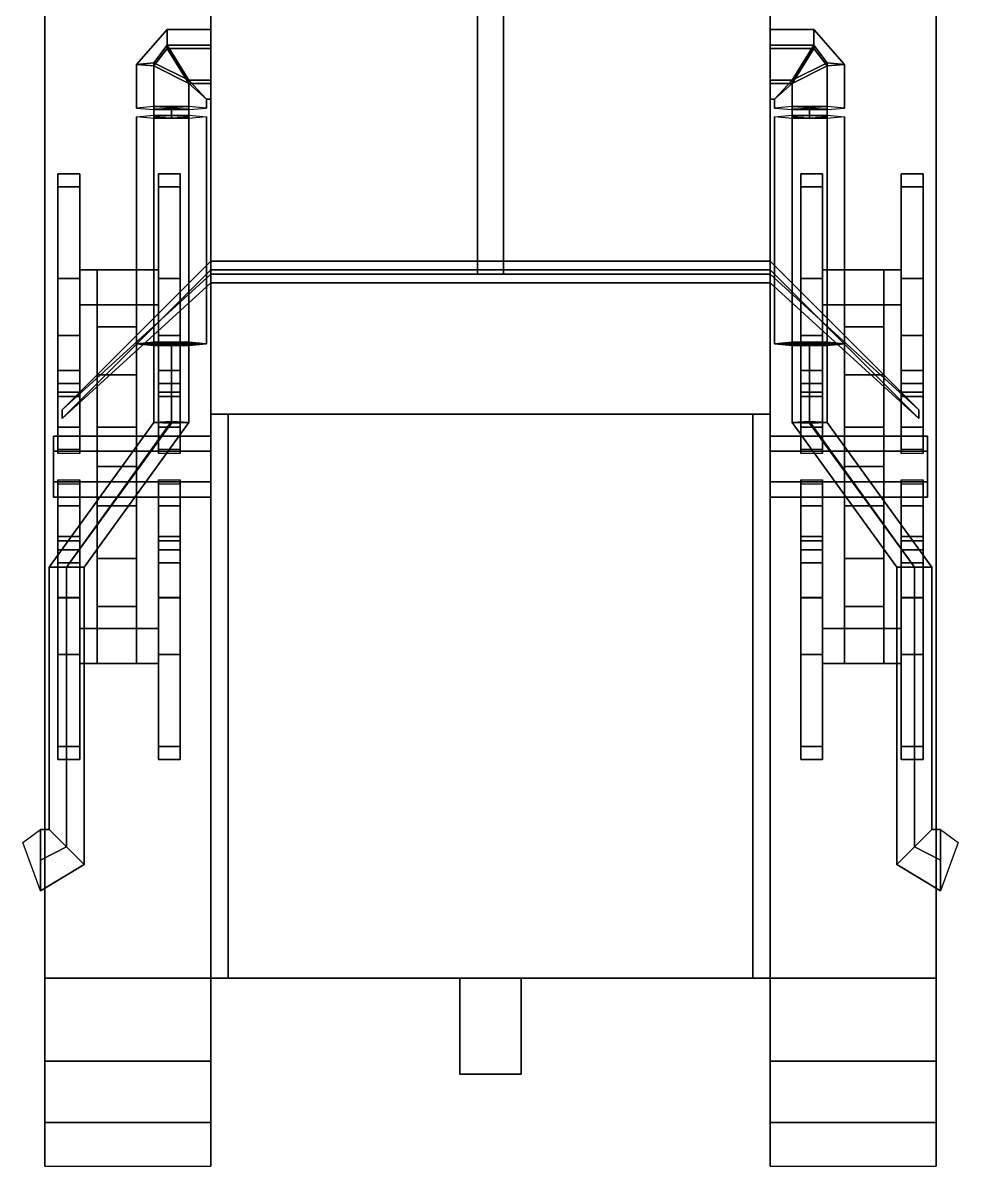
# Model space of a CAD drawing. Extents: x -1.07 to 1.07, y -2.91 to 2.1.
# Drawn here: x -1.07 to 1.07, y -2.91 to -0.295 of the extents above; entities that cross this region are included whole.
import ezdxf

# ---------------------------------------------------------------- set-up
doc = ezdxf.new("R2010")
doc.units = 0
doc.layers.get('0').update_dxf_attribs({"linetype": 'CONTINUOUS'})
doc.layers.add('BOGEY', color=5, linetype='CONTINUOUS')
doc.layers.add('MUDGUARDS', color=6, linetype='CONTINUOUS')

msp = doc.modelspace()

# ---------------------------------------------------------------- linework, layer by layer
for points in [[(0.64, 1.21, 0.35), (0.64, -2.48, 0.35), (-0.64, -2.48, 0.35), (-0.64, 1.21, 0.35)], [(-0.64, -1.19, 0.92), (-0.64, 0.97, 1.05), (-0.64, 0.97, 0.35), (-0.64, -1.19, 0.35)], [(0.64, 0.97, 0.35), (0.64, 0.97, 1.05), (0.64, -1.19, 0.92), (0.64, -1.19, 0.35)], [(-0.64, -0.84, 1.19), (-0.64, 0.19, 1.2), (-0.64, 0.19, 1.0031), (-0.64, -0.84, 0.9411)], [(-0.03, -0.84, 1.29), (-0.03, 0.19, 1.29), (-0.64, 0.19, 1.2), (-0.64, -0.84, 1.19)], [(0.03, -0.84, 1.29), (0.03, 0.19, 1.29), (-0.03, 0.19, 1.29), (-0.03, -0.84, 1.29)], [(0.64, 0.19, 1.2), (0.03, 0.19, 1.29), (0.03, -0.84, 1.29), (0.64, -0.84, 1.19)], [(0.64, 0.19, 1.0031), (0.64, 0.19, 1.2), (0.64, -0.84, 1.19), (0.64, -0.84, 0.9411)], [(-0.74, -0.3537, 1.1313), (-0.74, -0.3101, 1.0642), (-0.81, -0.39, 1.06), (-0.77, -0.3936, 1.1292)], [(-0.74, -0.3101, 1.0642), (-0.74, -0.3464, 0.9929), (-0.77, -0.3864, 0.9908), (-0.81, -0.39, 1.06)], [(-0.64, -0.3537, 1.1313), (-0.64, -0.3101, 1.0642), (-0.74, -0.3101, 1.0642), (-0.74, -0.3537, 1.1313)], [(-0.64, -0.3101, 1.0642), (-0.64, -0.3464, 0.9929), (-0.74, -0.3464, 0.9929), (-0.74, -0.3101, 1.0642)], [(0.64, -0.3101, 1.0642), (0.64, -0.3537, 1.1313), (0.74, -0.3537, 1.1313), (0.74, -0.3101, 1.0642)], [(0.64, -0.3464, 0.9929), (0.64, -0.3101, 1.0642), (0.74, -0.3101, 1.0642), (0.74, -0.3464, 0.9929)], [(0.74, -0.3101, 1.0642), (0.74, -0.3537, 1.1313), (0.77, -0.3936, 1.1292), (0.81, -0.39, 1.06)], [(0.74, -0.3464, 0.9929), (0.74, -0.3101, 1.0642), (0.81, -0.39, 1.06), (0.77, -0.3864, 0.9908)], [(-0.74, -0.3464, 0.9929), (-0.69, -0.4263, 0.9887), (-0.69, -0.4263, 0.9887), (-0.77, -0.3864, 0.9908)], [(-0.69, -0.4336, 1.1271), (-0.74, -0.3537, 1.1313), (-0.77, -0.3936, 1.1292), (-0.69, -0.4336, 1.1271)], [(-0.64, -0.3464, 0.9929), (-0.64, -0.4263, 0.9887), (-0.69, -0.4263, 0.9887), (-0.74, -0.3464, 0.9929)], [(-0.64, -0.4336, 1.1271), (-0.64, -0.3537, 1.1313), (-0.74, -0.3537, 1.1313), (-0.69, -0.4336, 1.1271)], [(0.64, -0.4263, 0.9887), (0.64, -0.3464, 0.9929), (0.74, -0.3464, 0.9929), (0.69, -0.4263, 0.9887)], [(0.64, -0.3537, 1.1313), (0.64, -0.4336, 1.1271), (0.69, -0.4336, 1.1271), (0.74, -0.3537, 1.1313)], [(0.69, -0.4263, 0.9887), (0.74, -0.3464, 0.9929), (0.77, -0.3864, 0.9908), (0.69, -0.4263, 0.9887)], [(0.74, -0.3537, 1.1313), (0.69, -0.4336, 1.1271), (0.69, -0.4336, 1.1271), (0.77, -0.3936, 1.1292)], [(-0.81, -0.39, 1.06), (-0.77, -0.3864, 0.9908), (-0.77, -0.4862, 0.9856), (-0.81, -0.4899, 1.0548)], [(-0.77, -0.3936, 1.1292), (-0.81, -0.39, 1.06), (-0.81, -0.4899, 1.0548), (-0.77, -0.4935, 1.124)], [(-0.77, -0.3864, 0.9908), (-0.69, -0.4263, 0.9887), (-0.69, -0.4862, 0.9856), (-0.77, -0.4862, 0.9856)], [(0.69, -0.4263, 0.9887), (0.77, -0.3864, 0.9908), (0.77, -0.4862, 0.9856), (0.69, -0.4862, 0.9856)], [(0.77, -0.3864, 0.9908), (0.81, -0.39, 1.06), (0.81, -0.4899, 1.0548), (0.77, -0.4862, 0.9856)], [(0.81, -0.39, 1.06), (0.77, -0.3936, 1.1292), (0.77, -0.4935, 1.124), (0.81, -0.4899, 1.0548)], [(-0.69, -0.4336, 1.1271), (-0.77, -0.3936, 1.1292), (-0.77, -0.4935, 1.124), (-0.69, -0.4935, 1.124)], [(0.77, -0.3936, 1.1292), (0.69, -0.4336, 1.1271), (0.69, -0.4935, 1.124), (0.77, -0.4935, 1.124)], [(-0.64, -0.4263, 0.9887), (-0.64, -0.4699, 1.0558), (-0.65, -0.4699, 1.0558), (-0.69, -0.4263, 0.9887)], [(-0.69, -0.4263, 0.9887), (-0.65, -0.4699, 1.0558), (-0.65, -0.4899, 1.0548), (-0.69, -0.4862, 0.9856)], [(-0.64, -0.4699, 1.0558), (-0.64, -0.4336, 1.1271), (-0.69, -0.4336, 1.1271), (-0.65, -0.4699, 1.0558)], [(-0.65, -0.4699, 1.0558), (-0.69, -0.4336, 1.1271), (-0.69, -0.4935, 1.124), (-0.65, -0.4899, 1.0548)], [(0.64, -0.4699, 1.0558), (0.64, -0.4263, 0.9887), (0.69, -0.4263, 0.9887), (0.65, -0.4699, 1.0558)], [(0.64, -0.4336, 1.1271), (0.64, -0.4699, 1.0558), (0.65, -0.4699, 1.0558), (0.69, -0.4336, 1.1271)], [(0.65, -0.4699, 1.0558), (0.69, -0.4263, 0.9887), (0.69, -0.4862, 0.9856), (0.65, -0.4899, 1.0548)], [(0.69, -0.4336, 1.1271), (0.65, -0.4699, 1.0558), (0.65, -0.4899, 1.0548), (0.69, -0.4935, 1.124)], [(-0.77, -0.4899, 1.0548), (-0.73, -0.4878, 1.0148), (-0.73, -0.5077, 1.0138), (-0.77, -0.5098, 1.0537)], [(-0.73, -0.492, 1.0947), (-0.77, -0.4899, 1.0548), (-0.77, -0.5098, 1.0537), (-0.73, -0.5119, 1.0937)], [(-0.73, -0.4878, 1.0148), (-0.69, -0.4899, 1.0548), (-0.69, -0.5098, 1.0537), (-0.73, -0.5077, 1.0138)], [(-0.69, -0.4899, 1.0548), (-0.73, -0.492, 1.0947), (-0.73, -0.5119, 1.0937), (-0.69, -0.5098, 1.0537)], [(0.69, -0.4899, 1.0548), (0.73, -0.4878, 1.0148), (0.73, -0.5077, 1.0138), (0.69, -0.5098, 1.0537)], [(0.73, -0.492, 1.0947), (0.69, -0.4899, 1.0548), (0.69, -0.5098, 1.0537), (0.73, -0.5119, 1.0937)], [(0.73, -0.4878, 1.0148), (0.77, -0.4899, 1.0548), (0.77, -0.5098, 1.0537), (0.73, -0.5077, 1.0138)], [(0.77, -0.4899, 1.0548), (0.73, -0.492, 1.0947), (0.73, -0.5119, 1.0937), (0.77, -0.5098, 1.0537)], [(-0.81, -0.5098, 1.0537), (-0.77, -0.5062, 0.9845), (-0.77, -1.0255, 0.9573), (-0.81, -1.0291, 1.0265)], [(-0.77, -0.5135, 1.1229), (-0.81, -0.5098, 1.0537), (-0.81, -1.0291, 1.0265), (-0.77, -1.0327, 1.0957)], [(-0.77, -0.5062, 0.9845), (-0.69, -0.5062, 0.9845), (-0.69, -1.0255, 0.9573), (-0.77, -1.0255, 0.9573)], [(-0.69, -0.5135, 1.1229), (-0.77, -0.5135, 1.1229), (-0.77, -1.0327, 1.0957), (-0.69, -1.0327, 1.0957)], [(-0.69, -0.5062, 0.9845), (-0.65, -0.5098, 1.0537), (-0.65, -1.0291, 1.0265), (-0.69, -1.0255, 0.9573)], [(-0.65, -0.5098, 1.0537), (-0.69, -0.5135, 1.1229), (-0.69, -1.0327, 1.0957), (-0.65, -1.0291, 1.0265)], [(0.65, -0.5098, 1.0537), (0.69, -0.5062, 0.9845), (0.69, -1.0255, 0.9573), (0.65, -1.0291, 1.0265)], [(0.69, -0.5135, 1.1229), (0.65, -0.5098, 1.0537), (0.65, -1.0291, 1.0265), (0.69, -1.0327, 1.0957)], [(0.69, -0.5062, 0.9845), (0.77, -0.5062, 0.9845), (0.77, -1.0255, 0.9573), (0.69, -1.0255, 0.9573)], [(0.77, -0.5135, 1.1229), (0.69, -0.5135, 1.1229), (0.69, -1.0327, 1.0957), (0.77, -1.0327, 1.0957)], [(0.77, -0.5062, 0.9845), (0.81, -0.5098, 1.0537), (0.81, -1.0291, 1.0265), (0.77, -1.0255, 0.9573)], [(0.81, -0.5098, 1.0537), (0.77, -0.5135, 1.1229), (0.77, -1.0327, 1.0957), (0.81, -1.0291, 1.0265)], [(-0.64, -0.87, 1.37), (-0.64, -0.84, 1.19), (-0.98, -1.18, 1.19), (-0.98, -1.18, 1.37)], [(-0.64, -0.84, 1.19), (-0.64, -0.84, 0.9411), (-0.98, -1.18, 0.92), (-0.98, -1.18, 1.19)], [(-0.64, -0.86, 1.19), (-0.64, -0.89, 1.37), (-0.98, -1.2, 1.37), (-0.98, -1.2, 1.19)], [(-0.64, -0.86, 0.9411), (-0.64, -0.86, 1.19), (-0.98, -1.2, 1.19), (-0.98, -1.2, 0.92)], [(0.64, -0.84, 1.19), (0.03, -0.84, 1.29), (-0.03, -0.84, 1.29), (-0.64, -0.84, 1.19)], [(-0.03, -0.87, 1.37), (-0.03, -0.84, 1.29), (-0.64, -0.84, 1.19), (-0.64, -0.87, 1.37)], [(0.64, -1.19, 0.92), (0.64, -0.86, 0.9411), (-0.64, -0.86, 0.9411), (-0.64, -1.19, 0.92)], [(0.64, -0.86, 0.9411), (0.64, -0.86, 1.19), (-0.64, -0.86, 1.19), (-0.64, -0.86, 0.9411)], [(0.64, -0.86, 1.19), (0.64, -0.89, 1.37), (-0.64, -0.89, 1.37), (-0.64, -0.86, 1.19)], [(0.03, -0.87, 1.37), (0.03, -0.84, 1.29), (-0.03, -0.84, 1.29), (-0.03, -0.87, 1.37)], [(0.64, -0.87, 1.37), (0.64, -0.84, 1.19), (0.03, -0.84, 1.29), (0.03, -0.87, 1.37)], [(0.98, -1.18, 1.37), (0.98, -1.18, 1.19), (0.64, -0.84, 1.19), (0.64, -0.87, 1.37)], [(0.98, -1.18, 1.19), (0.98, -1.18, 0.92), (0.64, -0.84, 0.9411), (0.64, -0.84, 1.19)], [(0.98, -1.2, 1.19), (0.98, -1.2, 1.37), (0.64, -0.89, 1.37), (0.64, -0.86, 1.19)], [(0.98, -1.2, 0.92), (0.98, -1.2, 1.19), (0.64, -0.86, 1.19), (0.64, -0.86, 0.9411)], [(-0.64, -0.89, 1.37), (-0.64, -0.87, 1.37), (-0.98, -1.18, 1.37), (-0.98, -1.2, 1.37)], [(0.64, -0.89, 1.37), (0.64, -0.87, 1.37), (-0.64, -0.87, 1.37), (-0.64, -0.89, 1.37)], [(0.98, -1.2, 1.37), (0.98, -1.18, 1.37), (0.64, -0.87, 1.37), (0.64, -0.89, 1.37)], [(-0.65, -1.0291, 1.0265), (-0.81, -1.0291, 1.0265), (-0.77, -1.0255, 0.9573), (-0.69, -1.0255, 0.9573)], [(-0.69, -1.0327, 1.0957), (-0.77, -1.0327, 1.0957), (-0.81, -1.0291, 1.0265), (-0.65, -1.0291, 1.0265)], [(-0.77, -1.0291, 1.0265), (-0.73, -1.027, 0.9866), (-0.73, -1.2068, 0.9771), (-0.77, -1.2089, 1.0171)], [(-0.73, -1.0312, 1.0665), (-0.77, -1.0291, 1.0265), (-0.77, -1.2089, 1.0171), (-0.73, -1.211, 1.057)], [(-0.73, -1.027, 0.9866), (-0.69, -1.0291, 1.0265), (-0.69, -1.2089, 1.0171), (-0.73, -1.2068, 0.9771)], [(-0.69, -1.0291, 1.0265), (-0.73, -1.0312, 1.0665), (-0.73, -1.211, 1.057), (-0.69, -1.2089, 1.0171)], [(0.81, -1.0291, 1.0265), (0.65, -1.0291, 1.0265), (0.69, -1.0255, 0.9573), (0.77, -1.0255, 0.9573)], [(0.77, -1.0327, 1.0957), (0.69, -1.0327, 1.0957), (0.65, -1.0291, 1.0265), (0.81, -1.0291, 1.0265)], [(0.69, -1.0291, 1.0265), (0.73, -1.027, 0.9866), (0.73, -1.2068, 0.9771), (0.69, -1.2089, 1.0171)], [(0.73, -1.0312, 1.0665), (0.69, -1.0291, 1.0265), (0.69, -1.2089, 1.0171), (0.73, -1.211, 1.057)], [(0.73, -1.027, 0.9866), (0.77, -1.0291, 1.0265), (0.77, -1.2089, 1.0171), (0.73, -1.2068, 0.9771)], [(0.77, -1.0291, 1.0265), (0.73, -1.0312, 1.0665), (0.73, -1.211, 1.057), (0.77, -1.2089, 1.0171)], [(-0.98, -1.2, 1.19), (-0.98, -1.2, 1.37), (-0.98, -1.18, 1.37), (-0.98, -1.18, 1.19)], [(-0.98, -1.2, 0.92), (-0.98, -1.2, 1.19), (-0.98, -1.18, 1.19), (-0.98, -1.18, 0.92)], [(-0.6, -2.48, 0.81), (-0.6, -1.19, 0.92), (-0.64, -1.19, 0.92), (-0.64, -2.48, 0.81)], [(-0.64, -2.48, 0.81), (-0.64, -1.19, 0.92), (-0.64, -1.19, 0.35), (-0.64, -2.48, 0.35)], [(-0.6, -1.19, 0.67), (-0.6, -2.48, 0.67), (0.6, -2.48, 0.67), (0.6, -1.19, 0.67)], [(0.6, -1.19, 0.67), (0.6, -1.19, 0.92), (-0.6, -1.19, 0.92), (-0.6, -1.19, 0.67)], [(-0.6, -1.19, 0.67), (-0.6, -1.19, 0.92), (-0.6, -2.48, 0.81), (-0.6, -2.48, 0.67)], [(0.6, -2.48, 0.81), (0.6, -1.19, 0.92), (0.6, -1.19, 0.67), (0.6, -2.48, 0.67)], [(0.64, -2.48, 0.81), (0.64, -1.19, 0.92), (0.6, -1.19, 0.92), (0.6, -2.48, 0.81)], [(0.64, -1.19, 0.35), (0.64, -1.19, 0.92), (0.64, -2.48, 0.81), (0.64, -2.48, 0.35)], [(0.98, -1.2, 1.37), (0.98, -1.2, 1.19), (0.98, -1.18, 1.19), (0.98, -1.18, 1.37)], [(0.98, -1.2, 1.19), (0.98, -1.2, 0.92), (0.98, -1.18, 0.92), (0.98, -1.18, 1.19)], [(-0.77, -1.2089, 1.0171), (-0.73, -1.2068, 0.9771), (-0.97, -1.54, 0.9), (-1.01, -1.54, 0.94)], [(-0.73, -1.211, 1.057), (-0.77, -1.2089, 1.0171), (-1.01, -1.54, 0.94), (-0.97, -1.54, 0.98)], [(-0.73, -1.2068, 0.9771), (-0.69, -1.2089, 1.0171), (-0.93, -1.54, 0.94), (-0.97, -1.54, 0.9)], [(-0.69, -1.2089, 1.0171), (-0.73, -1.211, 1.057), (-0.97, -1.54, 0.98), (-0.93, -1.54, 0.94)], [(0.69, -1.2089, 1.0171), (0.73, -1.2068, 0.9771), (0.97, -1.54, 0.9), (0.93, -1.54, 0.94)], [(0.73, -1.211, 1.057), (0.69, -1.2089, 1.0171), (0.93, -1.54, 0.94), (0.97, -1.54, 0.98)], [(0.73, -1.2068, 0.9771), (0.77, -1.2089, 1.0171), (1.01, -1.54, 0.94), (0.97, -1.54, 0.9)], [(0.77, -1.2089, 1.0171), (0.73, -1.211, 1.057), (0.97, -1.54, 0.98), (1.01, -1.54, 0.94)], [(-0.97, -1.54, 0.98), (-1.01, -1.54, 0.94), (-1.01, -2.14, 0.9), (-0.97, -2.18, 0.94)], [(-1.01, -1.54, 0.94), (-0.97, -1.54, 0.9), (-0.97, -2.18, 0.86), (-1.01, -2.14, 0.9)], [(-0.93, -1.54, 0.94), (-0.97, -1.54, 0.98), (-0.97, -2.18, 0.94), (-0.93, -2.22, 0.9)], [(-0.97, -1.54, 0.9), (-0.93, -1.54, 0.94), (-0.93, -2.22, 0.9), (-0.97, -2.18, 0.86)], [(0.97, -1.54, 0.98), (0.93, -1.54, 0.94), (0.93, -2.22, 0.9), (0.97, -2.18, 0.94)], [(0.93, -1.54, 0.94), (0.97, -1.54, 0.9), (0.97, -2.18, 0.86), (0.93, -2.22, 0.9)], [(1.01, -1.54, 0.94), (0.97, -1.54, 0.98), (0.97, -2.18, 0.94), (1.01, -2.14, 0.9)], [(0.97, -1.54, 0.9), (1.01, -1.54, 0.94), (1.01, -2.14, 0.9), (0.97, -2.18, 0.86)], [(-1.03, -2.21, 0.85), (-1.03, -2.28, 0.9), (-1.07, -2.17, 1), (-1.03, -2.14, 0.9)], [(-1.03, -2.14, 0.9), (-1.03, -2.21, 0.96), (-0.97, -2.18, 0.94), (-1.01, -2.14, 0.9)], [(-1.03, -2.21, 0.85), (-1.03, -2.14, 0.9), (-1.01, -2.14, 0.9), (-0.97, -2.18, 0.86)], [(1.01, -2.14, 0.9), (0.97, -2.18, 0.94), (1.03, -2.21, 0.96), (1.03, -2.14, 0.9)], [(0.97, -2.18, 0.86), (1.01, -2.14, 0.9), (1.03, -2.14, 0.9), (1.03, -2.21, 0.85)], [(1.03, -2.14, 0.9), (1.07, -2.17, 1), (1.03, -2.28, 0.9), (1.03, -2.21, 0.85)], [(-1.03, -2.21, 0.96), (-1.03, -2.28, 0.9), (-0.93, -2.22, 0.9), (-0.97, -2.18, 0.94)], [(-1.03, -2.28, 0.9), (-1.03, -2.21, 0.85), (-0.97, -2.18, 0.86), (-0.93, -2.22, 0.9)], [(0.97, -2.18, 0.94), (0.93, -2.22, 0.9), (1.03, -2.28, 0.9), (1.03, -2.21, 0.96)], [(0.93, -2.22, 0.9), (0.97, -2.18, 0.86), (1.03, -2.21, 0.85), (1.03, -2.28, 0.9)], [(-0.6, -2.48, 0.67), (-0.64, -2.48, 0.35), (0.64, -2.48, 0.35), (0.6, -2.48, 0.67)], [(-0.6, -2.48, 0.67), (-0.6, -2.48, 0.81), (-0.64, -2.48, 0.81), (-0.64, -2.48, 0.35)], [(-0.07, -2.48, 0.35), (-0.07, -2.7, 0.35), (-0.07, -2.7, 0.53), (-0.07, -2.48, 0.53)], [(-0.07, -2.48, 0.53), (-0.07, -2.7, 0.53), (0.07, -2.7, 0.53), (0.07, -2.48, 0.53)], [(0.07, -2.48, 0.35), (0.07, -2.7, 0.35), (-0.07, -2.7, 0.35), (-0.07, -2.48, 0.35)], [(0.07, -2.7, 0.53), (0.07, -2.7, 0.35), (0.07, -2.48, 0.35), (0.07, -2.48, 0.53)], [(0.64, -2.48, 0.35), (0.64, -2.48, 0.81), (0.6, -2.48, 0.81), (0.6, -2.48, 0.67)], [(-0.07, -2.7, 0.53), (-0.07, -2.7, 0.35), (0.07, -2.7, 0.35), (0.07, -2.7, 0.53)]]:
    msp.add_3dface(points)
at = {"layer": 'BOGEY'}
for points in [[(-0.99, -0.64, 0.23), (-0.99, -0.67, 0.25), (-0.94, -0.67, 0.25), (-0.94, -0.64, 0.23)], [(-0.99, -0.64, 0.18), (-0.99, -0.67, 0.16), (-0.99, -0.67, 0.25), (-0.99, -0.64, 0.23)], [(-0.94, -0.64, 0.18), (-0.94, -0.67, 0.16), (-0.99, -0.67, 0.16), (-0.99, -0.64, 0.18)], [(-0.94, -0.64, 0.23), (-0.94, -0.64, 0.18), (-0.99, -0.64, 0.18), (-0.99, -0.64, 0.23)], [(-0.94, -0.67, 0.25), (-0.94, -0.67, 0.16), (-0.94, -0.64, 0.18), (-0.94, -0.64, 0.23)], [(-0.76, -0.64, 0.18), (-0.76, -0.67, 0.16), (-0.76, -0.67, 0.25), (-0.76, -0.64, 0.23)], [(-0.76, -0.64, 0.23), (-0.76, -0.67, 0.25), (-0.71, -0.67, 0.25), (-0.71, -0.64, 0.23)], [(-0.71, -0.64, 0.23), (-0.71, -0.64, 0.18), (-0.76, -0.64, 0.18), (-0.76, -0.64, 0.23)], [(-0.71, -0.64, 0.18), (-0.71, -0.67, 0.16), (-0.76, -0.67, 0.16), (-0.76, -0.64, 0.18)], [(-0.71, -0.67, 0.25), (-0.71, -0.67, 0.16), (-0.71, -0.64, 0.18), (-0.71, -0.64, 0.23)], [(0.71, -0.64, 0.18), (0.71, -0.67, 0.16), (0.71, -0.67, 0.25), (0.71, -0.64, 0.23)], [(0.71, -0.64, 0.23), (0.71, -0.67, 0.25), (0.76, -0.67, 0.25), (0.76, -0.64, 0.23)], [(0.76, -0.64, 0.23), (0.76, -0.64, 0.18), (0.71, -0.64, 0.18), (0.71, -0.64, 0.23)], [(0.76, -0.64, 0.18), (0.76, -0.67, 0.16), (0.71, -0.67, 0.16), (0.71, -0.64, 0.18)], [(0.76, -0.67, 0.25), (0.76, -0.67, 0.16), (0.76, -0.64, 0.18), (0.76, -0.64, 0.23)], [(0.94, -0.64, 0.23), (0.94, -0.67, 0.25), (0.99, -0.67, 0.25), (0.99, -0.64, 0.23)], [(0.94, -0.64, 0.18), (0.94, -0.67, 0.16), (0.94, -0.67, 0.25), (0.94, -0.64, 0.23)], [(0.99, -0.64, 0.18), (0.99, -0.67, 0.16), (0.94, -0.67, 0.16), (0.94, -0.64, 0.18)], [(0.99, -0.64, 0.23), (0.99, -0.64, 0.18), (0.94, -0.64, 0.18), (0.94, -0.64, 0.23)], [(0.99, -0.67, 0.25), (0.99, -0.67, 0.16), (0.99, -0.64, 0.18), (0.99, -0.64, 0.23)], [(-0.99, -0.67, 0.16), (-0.99, -1.12, 0.16), (-0.99, -1.12, 0.25), (-0.99, -0.67, 0.25)], [(-0.94, -0.67, 0.16), (-0.94, -1.12, 0.16), (-0.99, -1.12, 0.16), (-0.99, -0.67, 0.16)], [(-0.99, -0.67, 0.25), (-0.99, -1.12, 0.25), (-0.99, -0.92, 0.34), (-0.99, -0.88, 0.34)], [(-0.94, -0.88, 0.34), (-0.94, -0.67, 0.25), (-0.99, -0.67, 0.25), (-0.99, -0.88, 0.34)], [(-0.94, -1.12, 0.25), (-0.94, -1.12, 0.16), (-0.94, -0.67, 0.16), (-0.94, -0.67, 0.25)], [(-0.94, -0.92, 0.34), (-0.94, -1.12, 0.25), (-0.94, -0.67, 0.25), (-0.94, -0.88, 0.34)], [(-0.76, -0.67, 0.16), (-0.76, -1.12, 0.16), (-0.76, -1.12, 0.25), (-0.76, -0.67, 0.25)], [(-0.71, -0.67, 0.16), (-0.71, -1.12, 0.16), (-0.76, -1.12, 0.16), (-0.76, -0.67, 0.16)], [(-0.76, -0.67, 0.25), (-0.76, -1.12, 0.25), (-0.76, -0.92, 0.34), (-0.76, -0.88, 0.34)], [(-0.71, -0.88, 0.34), (-0.71, -0.67, 0.25), (-0.76, -0.67, 0.25), (-0.76, -0.88, 0.34)], [(-0.71, -1.12, 0.25), (-0.71, -1.12, 0.16), (-0.71, -0.67, 0.16), (-0.71, -0.67, 0.25)], [(-0.71, -0.92, 0.34), (-0.71, -1.12, 0.25), (-0.71, -0.67, 0.25), (-0.71, -0.88, 0.34)], [(0.71, -0.67, 0.16), (0.71, -1.12, 0.16), (0.71, -1.12, 0.25), (0.71, -0.67, 0.25)], [(0.76, -0.67, 0.16), (0.76, -1.12, 0.16), (0.71, -1.12, 0.16), (0.71, -0.67, 0.16)], [(0.71, -0.67, 0.25), (0.71, -1.12, 0.25), (0.71, -0.92, 0.34), (0.71, -0.88, 0.34)], [(0.76, -0.88, 0.34), (0.76, -0.67, 0.25), (0.71, -0.67, 0.25), (0.71, -0.88, 0.34)], [(0.76, -1.12, 0.25), (0.76, -1.12, 0.16), (0.76, -0.67, 0.16), (0.76, -0.67, 0.25)], [(0.76, -0.92, 0.34), (0.76, -1.12, 0.25), (0.76, -0.67, 0.25), (0.76, -0.88, 0.34)], [(0.94, -0.67, 0.16), (0.94, -1.12, 0.16), (0.94, -1.12, 0.25), (0.94, -0.67, 0.25)], [(0.99, -0.67, 0.16), (0.99, -1.12, 0.16), (0.94, -1.12, 0.16), (0.94, -0.67, 0.16)], [(0.94, -0.67, 0.25), (0.94, -1.12, 0.25), (0.94, -0.92, 0.34), (0.94, -0.88, 0.34)], [(0.99, -0.88, 0.34), (0.99, -0.67, 0.25), (0.94, -0.67, 0.25), (0.94, -0.88, 0.34)], [(0.99, -1.12, 0.25), (0.99, -1.12, 0.16), (0.99, -0.67, 0.16), (0.99, -0.67, 0.25)], [(0.99, -0.92, 0.34), (0.99, -1.12, 0.25), (0.99, -0.67, 0.25), (0.99, -0.88, 0.34)], [(-0.76, -0.86, 0.5), (-0.76, -0.86, 0.27), (-0.94, -0.86, 0.27), (-0.94, -0.86, 0.5)], [(-0.94, -0.86, 0.27), (-0.94, -0.94, 0.27), (-0.94, -0.94, 0.5), (-0.94, -0.86, 0.5)], [(-0.76, -0.86, 0.27), (-0.76, -0.94, 0.27), (-0.94, -0.94, 0.27), (-0.94, -0.86, 0.27)], [(-0.94, -0.86, 0.5), (-0.94, -0.94, 0.5), (-0.76, -0.94, 0.5), (-0.76, -0.86, 0.5)], [(-0.9, -0.86, 0.5), (-0.9, -1.76, 0.5), (-0.9, -1.63, 0.59), (-0.9, -0.99, 0.59)], [(-0.81, -0.99, 0.59), (-0.81, -0.86, 0.5), (-0.9, -0.86, 0.5), (-0.9, -0.99, 0.59)], [(-0.81, -1.63, 0.59), (-0.81, -1.76, 0.5), (-0.81, -0.86, 0.5), (-0.81, -0.99, 0.59)], [(-0.76, -0.94, 0.5), (-0.76, -0.94, 0.27), (-0.76, -0.86, 0.27), (-0.76, -0.86, 0.5)], [(0.94, -0.86, 0.5), (0.94, -0.86, 0.27), (0.76, -0.86, 0.27), (0.76, -0.86, 0.5)], [(0.76, -0.86, 0.27), (0.76, -0.94, 0.27), (0.76, -0.94, 0.5), (0.76, -0.86, 0.5)], [(0.94, -0.86, 0.27), (0.94, -0.94, 0.27), (0.76, -0.94, 0.27), (0.76, -0.86, 0.27)], [(0.76, -0.86, 0.5), (0.76, -0.94, 0.5), (0.94, -0.94, 0.5), (0.94, -0.86, 0.5)], [(0.9, -0.99, 0.59), (0.9, -0.86, 0.5), (0.81, -0.86, 0.5), (0.81, -0.99, 0.59)], [(0.81, -0.99, 0.59), (0.81, -0.86, 0.5), (0.81, -1.76, 0.5), (0.81, -1.63, 0.59)], [(0.9, -1.76, 0.5), (0.9, -0.86, 0.5), (0.9, -0.99, 0.59), (0.9, -1.63, 0.59)], [(0.94, -0.94, 0.5), (0.94, -0.94, 0.27), (0.94, -0.86, 0.27), (0.94, -0.86, 0.5)], [(-0.99, -1.0105, 0.2993), (-0.99, -1.09, 0.37), (-0.99, -1.01, 0.43), (-0.99, -0.88, 0.34)], [(-0.99, -0.88, 0.34), (-0.99, -1.01, 0.43), (-0.94, -1.01, 0.43), (-0.94, -0.88, 0.34)], [(-0.94, -1.01, 0.43), (-0.94, -1.09, 0.37), (-0.94, -1.0105, 0.2993), (-0.94, -0.88, 0.34)], [(-0.76, -0.88, 0.34), (-0.76, -1.01, 0.43), (-0.71, -1.01, 0.43), (-0.71, -0.88, 0.34)], [(-0.76, -1.0105, 0.2993), (-0.76, -1.09, 0.37), (-0.76, -1.01, 0.43), (-0.76, -0.88, 0.34)], [(-0.71, -1.01, 0.43), (-0.71, -1.09, 0.37), (-0.71, -1.0105, 0.2993), (-0.71, -0.88, 0.34)], [(0.71, -1.0105, 0.2993), (0.71, -1.09, 0.37), (0.71, -1.01, 0.43), (0.71, -0.88, 0.34)], [(0.71, -0.88, 0.34), (0.71, -1.01, 0.43), (0.76, -1.01, 0.43), (0.76, -0.88, 0.34)], [(0.76, -1.01, 0.43), (0.76, -1.09, 0.37), (0.76, -1.0105, 0.2993), (0.76, -0.88, 0.34)], [(0.94, -1.0105, 0.2993), (0.94, -1.09, 0.37), (0.94, -1.01, 0.43), (0.94, -0.88, 0.34)], [(0.94, -0.88, 0.34), (0.94, -1.01, 0.43), (0.99, -1.01, 0.43), (0.99, -0.88, 0.34)], [(0.99, -1.01, 0.43), (0.99, -1.09, 0.37), (0.99, -1.0105, 0.2993), (0.99, -0.88, 0.34)], [(-0.94, -0.94, 0.5), (-0.94, -0.94, 0.27), (-0.76, -0.94, 0.27), (-0.76, -0.94, 0.5)], [(-0.81, -0.94, 0.5), (-0.81, -1.31, 0.5), (-0.9, -1.31, 0.5), (-0.9, -0.94, 0.5)], [(0.76, -0.94, 0.5), (0.76, -0.94, 0.27), (0.94, -0.94, 0.27), (0.94, -0.94, 0.5)], [(0.9, -0.94, 0.5), (0.9, -1.31, 0.5), (0.81, -1.31, 0.5), (0.81, -0.94, 0.5)], [(-0.9, -0.99, 0.59), (-0.9, -1.1, 0.59), (-0.81, -1.1, 0.59), (-0.81, -0.99, 0.59)], [(0.81, -0.99, 0.59), (0.81, -1.1, 0.59), (0.9, -1.1, 0.59), (0.9, -0.99, 0.59)], [(-0.99, -1.09, 0.37), (-0.99, -1.22, 0.4), (-0.99, -1.14, 0.47), (-0.99, -1.01, 0.43)], [(-0.99, -1.01, 0.43), (-0.99, -1.14, 0.47), (-0.94, -1.14, 0.47), (-0.94, -1.01, 0.43)], [(-0.99, -1.0105, 0.2993), (-0.99, -1.12, 0.25), (-0.94, -1.12, 0.25), (-0.94, -1.0105, 0.2993)], [(-0.94, -1.0105, 0.2993), (-0.94, -1.09, 0.37), (-0.99, -1.09, 0.37), (-0.99, -1.0105, 0.2993)], [(-0.94, -1.14, 0.47), (-0.94, -1.22, 0.4), (-0.94, -1.09, 0.37), (-0.94, -1.01, 0.43)], [(-0.76, -1.01, 0.43), (-0.76, -1.14, 0.47), (-0.71, -1.14, 0.47), (-0.71, -1.01, 0.43)], [(-0.76, -1.09, 0.37), (-0.76, -1.22, 0.4), (-0.76, -1.14, 0.47), (-0.76, -1.01, 0.43)], [(-0.71, -1.0105, 0.2993), (-0.71, -1.09, 0.37), (-0.76, -1.09, 0.37), (-0.76, -1.0105, 0.2993)], [(-0.76, -1.0105, 0.2993), (-0.76, -1.12, 0.25), (-0.71, -1.12, 0.25), (-0.71, -1.0105, 0.2993)], [(-0.71, -1.14, 0.47), (-0.71, -1.22, 0.4), (-0.71, -1.09, 0.37), (-0.71, -1.01, 0.43)], [(0.71, -1.01, 0.43), (0.71, -1.14, 0.47), (0.76, -1.14, 0.47), (0.76, -1.01, 0.43)], [(0.71, -1.09, 0.37), (0.71, -1.22, 0.4), (0.71, -1.14, 0.47), (0.71, -1.01, 0.43)], [(0.76, -1.0105, 0.2993), (0.76, -1.09, 0.37), (0.71, -1.09, 0.37), (0.71, -1.0105, 0.2993)], [(0.71, -1.0105, 0.2993), (0.71, -1.12, 0.25), (0.76, -1.12, 0.25), (0.76, -1.0105, 0.2993)], [(0.76, -1.14, 0.47), (0.76, -1.22, 0.4), (0.76, -1.09, 0.37), (0.76, -1.01, 0.43)], [(0.94, -1.09, 0.37), (0.94, -1.22, 0.4), (0.94, -1.14, 0.47), (0.94, -1.01, 0.43)], [(0.94, -1.01, 0.43), (0.94, -1.14, 0.47), (0.99, -1.14, 0.47), (0.99, -1.01, 0.43)], [(0.94, -1.0105, 0.2993), (0.94, -1.12, 0.25), (0.99, -1.12, 0.25), (0.99, -1.0105, 0.2993)], [(0.99, -1.0105, 0.2993), (0.99, -1.09, 0.37), (0.94, -1.09, 0.37), (0.94, -1.0105, 0.2993)], [(0.99, -1.14, 0.47), (0.99, -1.22, 0.4), (0.99, -1.09, 0.37), (0.99, -1.01, 0.43)], [(-0.94, -1.09, 0.37), (-0.94, -1.22, 0.4), (-0.99, -1.22, 0.4), (-0.99, -1.09, 0.37)], [(-0.71, -1.09, 0.37), (-0.71, -1.22, 0.4), (-0.76, -1.22, 0.4), (-0.76, -1.09, 0.37)], [(0.76, -1.09, 0.37), (0.76, -1.22, 0.4), (0.71, -1.22, 0.4), (0.71, -1.09, 0.37)], [(0.99, -1.09, 0.37), (0.99, -1.22, 0.4), (0.94, -1.22, 0.4), (0.94, -1.09, 0.37)], [(-0.94, -1.15, 0.23), (-0.94, -1.12, 0.25), (-0.99, -1.12, 0.25), (-0.99, -1.15, 0.23)], [(-0.99, -1.15, 0.23), (-0.99, -1.12, 0.25), (-0.99, -1.12, 0.16), (-0.99, -1.15, 0.18)], [(-0.99, -1.15, 0.18), (-0.99, -1.12, 0.16), (-0.94, -1.12, 0.16), (-0.94, -1.15, 0.18)], [(-0.94, -1.12, 0.16), (-0.94, -1.12, 0.25), (-0.94, -1.15, 0.23), (-0.94, -1.15, 0.18)], [(-0.9, -1.1, 0.59), (-0.9, -1.52, 0.59), (-0.9, -1.4, 0.66), (-0.9, -1.22, 0.66)], [(-0.81, -1.22, 0.66), (-0.81, -1.1, 0.59), (-0.9, -1.1, 0.59), (-0.9, -1.22, 0.66)], [(-0.81, -1.4, 0.66), (-0.81, -1.52, 0.59), (-0.81, -1.1, 0.59), (-0.81, -1.22, 0.66)], [(-0.76, -1.15, 0.23), (-0.76, -1.12, 0.25), (-0.76, -1.12, 0.16), (-0.76, -1.15, 0.18)], [(-0.71, -1.15, 0.23), (-0.71, -1.12, 0.25), (-0.76, -1.12, 0.25), (-0.76, -1.15, 0.23)], [(-0.76, -1.15, 0.18), (-0.76, -1.12, 0.16), (-0.71, -1.12, 0.16), (-0.71, -1.15, 0.18)], [(-0.71, -1.12, 0.16), (-0.71, -1.12, 0.25), (-0.71, -1.15, 0.23), (-0.71, -1.15, 0.18)], [(0.71, -1.15, 0.23), (0.71, -1.12, 0.25), (0.71, -1.12, 0.16), (0.71, -1.15, 0.18)], [(0.76, -1.15, 0.23), (0.76, -1.12, 0.25), (0.71, -1.12, 0.25), (0.71, -1.15, 0.23)], [(0.71, -1.15, 0.18), (0.71, -1.12, 0.16), (0.76, -1.12, 0.16), (0.76, -1.15, 0.18)], [(0.76, -1.12, 0.16), (0.76, -1.12, 0.25), (0.76, -1.15, 0.23), (0.76, -1.15, 0.18)], [(0.9, -1.22, 0.66), (0.9, -1.1, 0.59), (0.81, -1.1, 0.59), (0.81, -1.22, 0.66)], [(0.81, -1.22, 0.66), (0.81, -1.1, 0.59), (0.81, -1.52, 0.59), (0.81, -1.4, 0.66)], [(0.9, -1.52, 0.59), (0.9, -1.1, 0.59), (0.9, -1.22, 0.66), (0.9, -1.4, 0.66)], [(0.99, -1.15, 0.23), (0.99, -1.12, 0.25), (0.94, -1.12, 0.25), (0.94, -1.15, 0.23)], [(0.94, -1.15, 0.23), (0.94, -1.12, 0.25), (0.94, -1.12, 0.16), (0.94, -1.15, 0.18)], [(0.94, -1.15, 0.18), (0.94, -1.12, 0.16), (0.99, -1.12, 0.16), (0.99, -1.15, 0.18)], [(0.99, -1.12, 0.16), (0.99, -1.12, 0.25), (0.99, -1.15, 0.23), (0.99, -1.15, 0.18)], [(-0.99, -1.14, 0.47), (-0.99, -1.27, 0.47), (-0.94, -1.27, 0.47), (-0.94, -1.14, 0.47)], [(-0.99, -1.22, 0.4), (-0.99, -1.28, 0.37), (-0.99, -1.27, 0.47), (-0.99, -1.14, 0.47)], [(-0.94, -1.15, 0.18), (-0.94, -1.15, 0.23), (-0.99, -1.15, 0.23), (-0.99, -1.15, 0.18)], [(-0.94, -1.27, 0.47), (-0.94, -1.28, 0.37), (-0.94, -1.22, 0.4), (-0.94, -1.14, 0.47)], [(-0.76, -1.22, 0.4), (-0.76, -1.28, 0.37), (-0.76, -1.27, 0.47), (-0.76, -1.14, 0.47)], [(-0.76, -1.14, 0.47), (-0.76, -1.27, 0.47), (-0.71, -1.27, 0.47), (-0.71, -1.14, 0.47)], [(-0.71, -1.15, 0.18), (-0.71, -1.15, 0.23), (-0.76, -1.15, 0.23), (-0.76, -1.15, 0.18)], [(-0.71, -1.27, 0.47), (-0.71, -1.28, 0.37), (-0.71, -1.22, 0.4), (-0.71, -1.14, 0.47)], [(0.71, -1.22, 0.4), (0.71, -1.28, 0.37), (0.71, -1.27, 0.47), (0.71, -1.14, 0.47)], [(0.71, -1.14, 0.47), (0.71, -1.27, 0.47), (0.76, -1.27, 0.47), (0.76, -1.14, 0.47)], [(0.76, -1.15, 0.18), (0.76, -1.15, 0.23), (0.71, -1.15, 0.23), (0.71, -1.15, 0.18)], [(0.76, -1.27, 0.47), (0.76, -1.28, 0.37), (0.76, -1.22, 0.4), (0.76, -1.14, 0.47)], [(0.94, -1.14, 0.47), (0.94, -1.27, 0.47), (0.99, -1.27, 0.47), (0.99, -1.14, 0.47)], [(0.94, -1.22, 0.4), (0.94, -1.28, 0.37), (0.94, -1.27, 0.47), (0.94, -1.14, 0.47)], [(0.99, -1.15, 0.18), (0.99, -1.15, 0.23), (0.94, -1.15, 0.23), (0.94, -1.15, 0.18)], [(0.99, -1.27, 0.47), (0.99, -1.28, 0.37), (0.99, -1.22, 0.4), (0.99, -1.14, 0.47)], [(-0.94, -1.22, 0.4), (-0.94, -1.28, 0.37), (-0.99, -1.28, 0.37), (-0.99, -1.22, 0.4)], [(-0.9, -1.22, 0.66), (-0.9, -1.31, 0.66), (-0.81, -1.31, 0.66), (-0.81, -1.22, 0.66)], [(-0.71, -1.22, 0.4), (-0.71, -1.28, 0.37), (-0.76, -1.28, 0.37), (-0.76, -1.22, 0.4)], [(0.76, -1.22, 0.4), (0.76, -1.28, 0.37), (0.71, -1.28, 0.37), (0.71, -1.22, 0.4)], [(0.81, -1.22, 0.66), (0.81, -1.31, 0.66), (0.9, -1.31, 0.66), (0.9, -1.22, 0.66)], [(0.99, -1.22, 0.4), (0.99, -1.28, 0.37), (0.94, -1.28, 0.37), (0.94, -1.22, 0.4)], [(-0.64, -1.275, 0.4906), (-0.64, -1.24, 0.43), (-1, -1.24, 0.43), (-1, -1.275, 0.4906)], [(-1, -1.345, 0.4906), (-1, -1.275, 0.4906), (-1, -1.24, 0.43), (-1, -1.38, 0.43)], [(-0.64, -1.24, 0.43), (-0.64, -1.275, 0.3694), (-1, -1.275, 0.3694), (-1, -1.24, 0.43)], [(-1, -1.38, 0.43), (-1, -1.24, 0.43), (-1, -1.275, 0.3694), (-1, -1.345, 0.3694)], [(0.64, -1.24, 0.43), (0.64, -1.275, 0.4906), (1, -1.275, 0.4906), (1, -1.24, 0.43)], [(0.64, -1.275, 0.3694), (0.64, -1.24, 0.43), (1, -1.24, 0.43), (1, -1.275, 0.3694)], [(1, -1.275, 0.4906), (1, -1.345, 0.4906), (1, -1.38, 0.43), (1, -1.24, 0.43)], [(1, -1.24, 0.43), (1, -1.38, 0.43), (1, -1.345, 0.3694), (1, -1.275, 0.3694)], [(-0.64, -1.275, 0.3694), (-0.64, -1.345, 0.3694), (-1, -1.345, 0.3694), (-1, -1.275, 0.3694)], [(-0.64, -1.345, 0.4906), (-0.64, -1.275, 0.4906), (-1, -1.275, 0.4906), (-1, -1.345, 0.4906)], [(0.64, -1.345, 0.3694), (0.64, -1.275, 0.3694), (1, -1.275, 0.3694), (1, -1.345, 0.3694)], [(0.64, -1.275, 0.4906), (0.64, -1.345, 0.4906), (1, -1.345, 0.4906), (1, -1.275, 0.4906)], [(-0.9, -1.68, 0.5), (-0.9, -1.31, 0.5), (-0.81, -1.31, 0.5), (-0.81, -1.68, 0.5)], [(-0.81, -1.4, 0.66), (-0.81, -1.31, 0.66), (-0.9, -1.31, 0.66), (-0.9, -1.4, 0.66)], [(0.81, -1.68, 0.5), (0.81, -1.31, 0.5), (0.9, -1.31, 0.5), (0.9, -1.68, 0.5)], [(0.9, -1.4, 0.66), (0.9, -1.31, 0.66), (0.81, -1.31, 0.66), (0.81, -1.4, 0.66)], [(-0.64, -1.38, 0.43), (-0.64, -1.345, 0.4906), (-1, -1.345, 0.4906), (-1, -1.38, 0.43)], [(-0.64, -1.345, 0.3694), (-0.64, -1.38, 0.43), (-1, -1.38, 0.43), (-1, -1.345, 0.3694)], [(-0.99, -1.4, 0.4), (-0.99, -1.34, 0.37), (-0.94, -1.34, 0.37), (-0.94, -1.4, 0.4)], [(-0.99, -1.35, 0.47), (-0.99, -1.34, 0.37), (-0.99, -1.4, 0.4), (-0.99, -1.48, 0.47)], [(-0.94, -1.48, 0.47), (-0.94, -1.35, 0.47), (-0.99, -1.35, 0.47), (-0.99, -1.48, 0.47)], [(-0.94, -1.4, 0.4), (-0.94, -1.34, 0.37), (-0.94, -1.35, 0.47), (-0.94, -1.48, 0.47)], [(-0.76, -1.35, 0.47), (-0.76, -1.34, 0.37), (-0.76, -1.4, 0.4), (-0.76, -1.48, 0.47)], [(-0.76, -1.4, 0.4), (-0.76, -1.34, 0.37), (-0.71, -1.34, 0.37), (-0.71, -1.4, 0.4)], [(-0.71, -1.48, 0.47), (-0.71, -1.35, 0.47), (-0.76, -1.35, 0.47), (-0.76, -1.48, 0.47)], [(-0.71, -1.4, 0.4), (-0.71, -1.34, 0.37), (-0.71, -1.35, 0.47), (-0.71, -1.48, 0.47)], [(0.64, -1.345, 0.4906), (0.64, -1.38, 0.43), (1, -1.38, 0.43), (1, -1.345, 0.4906)], [(0.64, -1.38, 0.43), (0.64, -1.345, 0.3694), (1, -1.345, 0.3694), (1, -1.38, 0.43)], [(0.71, -1.35, 0.47), (0.71, -1.34, 0.37), (0.71, -1.4, 0.4), (0.71, -1.48, 0.47)], [(0.71, -1.4, 0.4), (0.71, -1.34, 0.37), (0.76, -1.34, 0.37), (0.76, -1.4, 0.4)], [(0.76, -1.48, 0.47), (0.76, -1.35, 0.47), (0.71, -1.35, 0.47), (0.71, -1.48, 0.47)], [(0.76, -1.4, 0.4), (0.76, -1.34, 0.37), (0.76, -1.35, 0.47), (0.76, -1.48, 0.47)], [(0.94, -1.4, 0.4), (0.94, -1.34, 0.37), (0.99, -1.34, 0.37), (0.99, -1.4, 0.4)], [(0.94, -1.35, 0.47), (0.94, -1.34, 0.37), (0.94, -1.4, 0.4), (0.94, -1.48, 0.47)], [(0.99, -1.48, 0.47), (0.99, -1.35, 0.47), (0.94, -1.35, 0.47), (0.94, -1.48, 0.47)], [(0.99, -1.4, 0.4), (0.99, -1.34, 0.37), (0.99, -1.35, 0.47), (0.99, -1.48, 0.47)], [(-0.99, -1.53, 0.37), (-0.99, -1.4, 0.4), (-0.94, -1.4, 0.4), (-0.94, -1.53, 0.37)], [(-0.99, -1.48, 0.47), (-0.99, -1.4, 0.4), (-0.99, -1.53, 0.37), (-0.99, -1.61, 0.43)], [(-0.94, -1.53, 0.37), (-0.94, -1.4, 0.4), (-0.94, -1.48, 0.47), (-0.94, -1.61, 0.43)], [(-0.9, -1.4, 0.66), (-0.9, -1.52, 0.59), (-0.81, -1.52, 0.59), (-0.81, -1.4, 0.66)], [(-0.76, -1.48, 0.47), (-0.76, -1.4, 0.4), (-0.76, -1.53, 0.37), (-0.76, -1.61, 0.43)], [(-0.76, -1.53, 0.37), (-0.76, -1.4, 0.4), (-0.71, -1.4, 0.4), (-0.71, -1.53, 0.37)], [(-0.71, -1.53, 0.37), (-0.71, -1.4, 0.4), (-0.71, -1.48, 0.47), (-0.71, -1.61, 0.43)], [(0.71, -1.48, 0.47), (0.71, -1.4, 0.4), (0.71, -1.53, 0.37), (0.71, -1.61, 0.43)], [(0.71, -1.53, 0.37), (0.71, -1.4, 0.4), (0.76, -1.4, 0.4), (0.76, -1.53, 0.37)], [(0.76, -1.53, 0.37), (0.76, -1.4, 0.4), (0.76, -1.48, 0.47), (0.76, -1.61, 0.43)], [(0.81, -1.4, 0.66), (0.81, -1.52, 0.59), (0.9, -1.52, 0.59), (0.9, -1.4, 0.66)], [(0.94, -1.53, 0.37), (0.94, -1.4, 0.4), (0.99, -1.4, 0.4), (0.99, -1.53, 0.37)], [(0.94, -1.48, 0.47), (0.94, -1.4, 0.4), (0.94, -1.53, 0.37), (0.94, -1.61, 0.43)], [(0.99, -1.53, 0.37), (0.99, -1.4, 0.4), (0.99, -1.48, 0.47), (0.99, -1.61, 0.43)], [(-0.99, -1.47, 0.23), (-0.99, -1.5, 0.25), (-0.94, -1.5, 0.25), (-0.94, -1.47, 0.23)], [(-0.99, -1.5, 0.16), (-0.99, -1.5, 0.25), (-0.99, -1.47, 0.23), (-0.99, -1.47, 0.18)], [(-0.94, -1.47, 0.18), (-0.94, -1.5, 0.16), (-0.99, -1.5, 0.16), (-0.99, -1.47, 0.18)], [(-0.99, -1.47, 0.18), (-0.99, -1.47, 0.23), (-0.94, -1.47, 0.23), (-0.94, -1.47, 0.18)], [(-0.94, -1.61, 0.43), (-0.94, -1.48, 0.47), (-0.99, -1.48, 0.47), (-0.99, -1.61, 0.43)], [(-0.94, -1.47, 0.23), (-0.94, -1.5, 0.25), (-0.94, -1.5, 0.16), (-0.94, -1.47, 0.18)], [(-0.76, -1.5, 0.16), (-0.76, -1.5, 0.25), (-0.76, -1.47, 0.23), (-0.76, -1.47, 0.18)], [(-0.76, -1.47, 0.23), (-0.76, -1.5, 0.25), (-0.71, -1.5, 0.25), (-0.71, -1.47, 0.23)], [(-0.76, -1.47, 0.18), (-0.76, -1.47, 0.23), (-0.71, -1.47, 0.23), (-0.71, -1.47, 0.18)], [(-0.71, -1.47, 0.18), (-0.71, -1.5, 0.16), (-0.76, -1.5, 0.16), (-0.76, -1.47, 0.18)], [(-0.71, -1.61, 0.43), (-0.71, -1.48, 0.47), (-0.76, -1.48, 0.47), (-0.76, -1.61, 0.43)], [(-0.71, -1.47, 0.23), (-0.71, -1.5, 0.25), (-0.71, -1.5, 0.16), (-0.71, -1.47, 0.18)], [(0.71, -1.5, 0.16), (0.71, -1.5, 0.25), (0.71, -1.47, 0.23), (0.71, -1.47, 0.18)], [(0.71, -1.47, 0.23), (0.71, -1.5, 0.25), (0.76, -1.5, 0.25), (0.76, -1.47, 0.23)], [(0.71, -1.47, 0.18), (0.71, -1.47, 0.23), (0.76, -1.47, 0.23), (0.76, -1.47, 0.18)], [(0.76, -1.47, 0.18), (0.76, -1.5, 0.16), (0.71, -1.5, 0.16), (0.71, -1.47, 0.18)], [(0.76, -1.61, 0.43), (0.76, -1.48, 0.47), (0.71, -1.48, 0.47), (0.71, -1.61, 0.43)], [(0.76, -1.47, 0.23), (0.76, -1.5, 0.25), (0.76, -1.5, 0.16), (0.76, -1.47, 0.18)], [(0.94, -1.47, 0.23), (0.94, -1.5, 0.25), (0.99, -1.5, 0.25), (0.99, -1.47, 0.23)], [(0.94, -1.5, 0.16), (0.94, -1.5, 0.25), (0.94, -1.47, 0.23), (0.94, -1.47, 0.18)], [(0.99, -1.47, 0.18), (0.99, -1.5, 0.16), (0.94, -1.5, 0.16), (0.94, -1.47, 0.18)], [(0.94, -1.47, 0.18), (0.94, -1.47, 0.23), (0.99, -1.47, 0.23), (0.99, -1.47, 0.18)], [(0.99, -1.61, 0.43), (0.99, -1.48, 0.47), (0.94, -1.48, 0.47), (0.94, -1.61, 0.43)], [(0.99, -1.47, 0.23), (0.99, -1.5, 0.25), (0.99, -1.5, 0.16), (0.99, -1.47, 0.18)], [(-0.99, -1.5, 0.25), (-0.99, -1.5, 0.16), (-0.99, -1.95, 0.16), (-0.99, -1.95, 0.25)], [(-0.99, -1.95, 0.16), (-0.99, -1.5, 0.16), (-0.94, -1.5, 0.16), (-0.94, -1.95, 0.16)], [(-0.99, -1.7, 0.34), (-0.99, -1.5, 0.25), (-0.99, -1.95, 0.25), (-0.99, -1.74, 0.34)], [(-0.94, -1.6095, 0.2993), (-0.94, -1.5, 0.25), (-0.99, -1.5, 0.25), (-0.99, -1.6095, 0.2993)], [(-0.94, -1.95, 0.16), (-0.94, -1.5, 0.16), (-0.94, -1.5, 0.25), (-0.94, -1.95, 0.25)], [(-0.94, -1.95, 0.25), (-0.94, -1.5, 0.25), (-0.94, -1.7, 0.34), (-0.94, -1.74, 0.34)], [(-0.76, -1.5, 0.25), (-0.76, -1.5, 0.16), (-0.76, -1.95, 0.16), (-0.76, -1.95, 0.25)], [(-0.76, -1.95, 0.16), (-0.76, -1.5, 0.16), (-0.71, -1.5, 0.16), (-0.71, -1.95, 0.16)], [(-0.76, -1.7, 0.34), (-0.76, -1.5, 0.25), (-0.76, -1.95, 0.25), (-0.76, -1.74, 0.34)], [(-0.71, -1.6095, 0.2993), (-0.71, -1.5, 0.25), (-0.76, -1.5, 0.25), (-0.76, -1.6095, 0.2993)], [(-0.71, -1.95, 0.16), (-0.71, -1.5, 0.16), (-0.71, -1.5, 0.25), (-0.71, -1.95, 0.25)], [(-0.71, -1.95, 0.25), (-0.71, -1.5, 0.25), (-0.71, -1.7, 0.34), (-0.71, -1.74, 0.34)], [(0.71, -1.5, 0.25), (0.71, -1.5, 0.16), (0.71, -1.95, 0.16), (0.71, -1.95, 0.25)], [(0.71, -1.95, 0.16), (0.71, -1.5, 0.16), (0.76, -1.5, 0.16), (0.76, -1.95, 0.16)], [(0.71, -1.7, 0.34), (0.71, -1.5, 0.25), (0.71, -1.95, 0.25), (0.71, -1.74, 0.34)], [(0.76, -1.6095, 0.2993), (0.76, -1.5, 0.25), (0.71, -1.5, 0.25), (0.71, -1.6095, 0.2993)], [(0.76, -1.95, 0.16), (0.76, -1.5, 0.16), (0.76, -1.5, 0.25), (0.76, -1.95, 0.25)], [(0.76, -1.95, 0.25), (0.76, -1.5, 0.25), (0.76, -1.7, 0.34), (0.76, -1.74, 0.34)], [(0.94, -1.5, 0.25), (0.94, -1.5, 0.16), (0.94, -1.95, 0.16), (0.94, -1.95, 0.25)], [(0.94, -1.95, 0.16), (0.94, -1.5, 0.16), (0.99, -1.5, 0.16), (0.99, -1.95, 0.16)], [(0.94, -1.7, 0.34), (0.94, -1.5, 0.25), (0.94, -1.95, 0.25), (0.94, -1.74, 0.34)], [(0.99, -1.6095, 0.2993), (0.99, -1.5, 0.25), (0.94, -1.5, 0.25), (0.94, -1.6095, 0.2993)], [(0.99, -1.95, 0.16), (0.99, -1.5, 0.16), (0.99, -1.5, 0.25), (0.99, -1.95, 0.25)], [(0.99, -1.95, 0.25), (0.99, -1.5, 0.25), (0.99, -1.7, 0.34), (0.99, -1.74, 0.34)], [(-0.99, -1.61, 0.43), (-0.99, -1.53, 0.37), (-0.99, -1.6095, 0.2993), (-0.99, -1.74, 0.34)], [(-0.99, -1.6095, 0.2993), (-0.99, -1.53, 0.37), (-0.94, -1.53, 0.37), (-0.94, -1.6095, 0.2993)], [(-0.94, -1.6095, 0.2993), (-0.94, -1.53, 0.37), (-0.94, -1.61, 0.43), (-0.94, -1.74, 0.34)], [(-0.81, -1.63, 0.59), (-0.81, -1.52, 0.59), (-0.9, -1.52, 0.59), (-0.9, -1.63, 0.59)], [(-0.76, -1.6095, 0.2993), (-0.76, -1.53, 0.37), (-0.71, -1.53, 0.37), (-0.71, -1.6095, 0.2993)], [(-0.76, -1.61, 0.43), (-0.76, -1.53, 0.37), (-0.76, -1.6095, 0.2993), (-0.76, -1.74, 0.34)], [(-0.71, -1.6095, 0.2993), (-0.71, -1.53, 0.37), (-0.71, -1.61, 0.43), (-0.71, -1.74, 0.34)], [(0.71, -1.6095, 0.2993), (0.71, -1.53, 0.37), (0.76, -1.53, 0.37), (0.76, -1.6095, 0.2993)], [(0.71, -1.61, 0.43), (0.71, -1.53, 0.37), (0.71, -1.6095, 0.2993), (0.71, -1.74, 0.34)], [(0.76, -1.6095, 0.2993), (0.76, -1.53, 0.37), (0.76, -1.61, 0.43), (0.76, -1.74, 0.34)], [(0.9, -1.63, 0.59), (0.9, -1.52, 0.59), (0.81, -1.52, 0.59), (0.81, -1.63, 0.59)], [(0.94, -1.61, 0.43), (0.94, -1.53, 0.37), (0.94, -1.6095, 0.2993), (0.94, -1.74, 0.34)], [(0.94, -1.6095, 0.2993), (0.94, -1.53, 0.37), (0.99, -1.53, 0.37), (0.99, -1.6095, 0.2993)], [(0.99, -1.6095, 0.2993), (0.99, -1.53, 0.37), (0.99, -1.61, 0.43), (0.99, -1.74, 0.34)], [(-0.94, -1.74, 0.34), (-0.94, -1.61, 0.43), (-0.99, -1.61, 0.43), (-0.99, -1.74, 0.34)], [(-0.71, -1.74, 0.34), (-0.71, -1.61, 0.43), (-0.76, -1.61, 0.43), (-0.76, -1.74, 0.34)], [(0.76, -1.74, 0.34), (0.76, -1.61, 0.43), (0.71, -1.61, 0.43), (0.71, -1.74, 0.34)], [(0.99, -1.74, 0.34), (0.99, -1.61, 0.43), (0.94, -1.61, 0.43), (0.94, -1.74, 0.34)], [(-0.9, -1.63, 0.59), (-0.9, -1.76, 0.5), (-0.81, -1.76, 0.5), (-0.81, -1.63, 0.59)], [(0.81, -1.63, 0.59), (0.81, -1.76, 0.5), (0.9, -1.76, 0.5), (0.9, -1.63, 0.59)], [(-0.76, -1.68, 0.5), (-0.76, -1.68, 0.27), (-0.94, -1.68, 0.27), (-0.94, -1.68, 0.5)], [(-0.94, -1.68, 0.5), (-0.94, -1.68, 0.27), (-0.94, -1.76, 0.27), (-0.94, -1.76, 0.5)], [(-0.94, -1.76, 0.27), (-0.94, -1.68, 0.27), (-0.76, -1.68, 0.27), (-0.76, -1.76, 0.27)], [(-0.76, -1.76, 0.5), (-0.76, -1.68, 0.5), (-0.94, -1.68, 0.5), (-0.94, -1.76, 0.5)], [(-0.76, -1.76, 0.27), (-0.76, -1.68, 0.27), (-0.76, -1.68, 0.5), (-0.76, -1.76, 0.5)], [(0.94, -1.68, 0.5), (0.94, -1.68, 0.27), (0.76, -1.68, 0.27), (0.76, -1.68, 0.5)], [(0.76, -1.68, 0.5), (0.76, -1.68, 0.27), (0.76, -1.76, 0.27), (0.76, -1.76, 0.5)], [(0.76, -1.76, 0.27), (0.76, -1.68, 0.27), (0.94, -1.68, 0.27), (0.94, -1.76, 0.27)], [(0.94, -1.76, 0.5), (0.94, -1.68, 0.5), (0.76, -1.68, 0.5), (0.76, -1.76, 0.5)], [(0.94, -1.76, 0.27), (0.94, -1.68, 0.27), (0.94, -1.68, 0.5), (0.94, -1.76, 0.5)], [(-0.99, -1.74, 0.34), (-0.99, -1.95, 0.25), (-0.94, -1.95, 0.25), (-0.94, -1.74, 0.34)], [(-0.76, -1.74, 0.34), (-0.76, -1.95, 0.25), (-0.71, -1.95, 0.25), (-0.71, -1.74, 0.34)], [(0.71, -1.74, 0.34), (0.71, -1.95, 0.25), (0.76, -1.95, 0.25), (0.76, -1.74, 0.34)], [(0.94, -1.74, 0.34), (0.94, -1.95, 0.25), (0.99, -1.95, 0.25), (0.99, -1.74, 0.34)], [(-0.94, -1.76, 0.5), (-0.94, -1.76, 0.27), (-0.76, -1.76, 0.27), (-0.76, -1.76, 0.5)], [(0.76, -1.76, 0.5), (0.76, -1.76, 0.27), (0.94, -1.76, 0.27), (0.94, -1.76, 0.5)], [(-0.94, -1.98, 0.23), (-0.94, -1.95, 0.25), (-0.99, -1.95, 0.25), (-0.99, -1.98, 0.23)], [(-0.99, -1.95, 0.25), (-0.99, -1.95, 0.16), (-0.99, -1.98, 0.18), (-0.99, -1.98, 0.23)], [(-0.99, -1.98, 0.18), (-0.99, -1.95, 0.16), (-0.94, -1.95, 0.16), (-0.94, -1.98, 0.18)], [(-0.94, -1.98, 0.18), (-0.94, -1.95, 0.16), (-0.94, -1.95, 0.25), (-0.94, -1.98, 0.23)], [(-0.76, -1.95, 0.25), (-0.76, -1.95, 0.16), (-0.76, -1.98, 0.18), (-0.76, -1.98, 0.23)], [(-0.71, -1.98, 0.23), (-0.71, -1.95, 0.25), (-0.76, -1.95, 0.25), (-0.76, -1.98, 0.23)], [(-0.76, -1.98, 0.18), (-0.76, -1.95, 0.16), (-0.71, -1.95, 0.16), (-0.71, -1.98, 0.18)], [(-0.71, -1.98, 0.18), (-0.71, -1.95, 0.16), (-0.71, -1.95, 0.25), (-0.71, -1.98, 0.23)], [(0.71, -1.95, 0.25), (0.71, -1.95, 0.16), (0.71, -1.98, 0.18), (0.71, -1.98, 0.23)], [(0.76, -1.98, 0.23), (0.76, -1.95, 0.25), (0.71, -1.95, 0.25), (0.71, -1.98, 0.23)], [(0.71, -1.98, 0.18), (0.71, -1.95, 0.16), (0.76, -1.95, 0.16), (0.76, -1.98, 0.18)], [(0.76, -1.98, 0.18), (0.76, -1.95, 0.16), (0.76, -1.95, 0.25), (0.76, -1.98, 0.23)], [(0.99, -1.98, 0.23), (0.99, -1.95, 0.25), (0.94, -1.95, 0.25), (0.94, -1.98, 0.23)], [(0.94, -1.95, 0.25), (0.94, -1.95, 0.16), (0.94, -1.98, 0.18), (0.94, -1.98, 0.23)], [(0.94, -1.98, 0.18), (0.94, -1.95, 0.16), (0.99, -1.95, 0.16), (0.99, -1.98, 0.18)], [(0.99, -1.98, 0.18), (0.99, -1.95, 0.16), (0.99, -1.95, 0.25), (0.99, -1.98, 0.23)], [(-0.99, -1.98, 0.23), (-0.99, -1.98, 0.18), (-0.94, -1.98, 0.18), (-0.94, -1.98, 0.23)], [(-0.76, -1.98, 0.23), (-0.76, -1.98, 0.18), (-0.71, -1.98, 0.18), (-0.71, -1.98, 0.23)], [(0.71, -1.98, 0.23), (0.71, -1.98, 0.18), (0.76, -1.98, 0.18), (0.76, -1.98, 0.23)], [(0.94, -1.98, 0.23), (0.94, -1.98, 0.18), (0.99, -1.98, 0.18), (0.99, -1.98, 0.23)]]:
    msp.add_3dface(points, dxfattribs=at)
at = {"layer": 'MUDGUARDS'}
for points in [[(-1.02, 1.75, 1.05), (-1.02, -2.11, 0.79), (-1.02, -2.48, 0.81), (-1.02, 1.75, 1.1)], [(-1.02, 1.75, 1.1), (-1.02, -2.48, 0.81), (-0.64, -2.48, 0.81), (-0.64, 1.75, 1.1)], [(0.64, 1.75, 1.1), (0.64, -2.48, 0.81), (1.02, -2.48, 0.81), (1.02, 1.75, 1.1)], [(1.02, -2.48, 0.81), (1.02, -2.11, 0.79), (1.02, 1.75, 1.05), (1.02, 1.75, 1.1)], [(-1.02, -2.11, 0.79), (-1.02, -2.46, 0.57), (-1.02, -2.67, 0.75), (-1.02, -2.48, 0.81)], [(1.02, -2.67, 0.75), (1.02, -2.46, 0.57), (1.02, -2.11, 0.79), (1.02, -2.48, 0.81)], [(-1.02, -2.46, 0.57), (-1.02, -2.55, 0.5), (-1.02, -2.81, 0.68), (-1.02, -2.67, 0.75)], [(-1.02, -2.48, 0.81), (-1.02, -2.67, 0.75), (-0.64, -2.67, 0.75), (-0.64, -2.48, 0.81)], [(-0.64, -2.67, 0.75), (-0.64, -2.48, 0.5871), (-0.64, -2.48, 0.5871), (-0.64, -2.48, 0.81)], [(-0.64, -2.81, 0.68), (-0.64, -2.48, 0.5871), (-0.64, -2.48, 0.5871), (-0.64, -2.67, 0.75)], [(-0.64, -2.91, 0.6), (-0.64, -2.48, 0.35), (-0.64, -2.48, 0.5871), (-0.64, -2.81, 0.68)], [(0.64, -2.48, 0.5871), (0.64, -2.48, 0.5871), (0.64, -2.67, 0.75), (0.64, -2.48, 0.81)], [(0.64, -2.48, 0.81), (0.64, -2.67, 0.75), (1.02, -2.67, 0.75), (1.02, -2.48, 0.81)], [(0.64, -2.48, 0.5871), (0.64, -2.48, 0.5871), (0.64, -2.81, 0.68), (0.64, -2.67, 0.75)], [(0.64, -2.48, 0.5871), (0.64, -2.48, 0.35), (0.64, -2.91, 0.6), (0.64, -2.81, 0.68)], [(1.02, -2.81, 0.68), (1.02, -2.55, 0.5), (1.02, -2.46, 0.57), (1.02, -2.67, 0.75)], [(-1.02, -2.55, 0.5), (-1.02, -2.66, 0.47), (-1.02, -2.91, 0.6), (-1.02, -2.81, 0.68)], [(1.02, -2.91, 0.6), (1.02, -2.66, 0.47), (1.02, -2.55, 0.5), (1.02, -2.81, 0.68)], [(-1.02, -2.66, 0.47), (-1.02, -2.79, 0.47), (-1.02, -2.91, 0.57), (-1.02, -2.91, 0.6)], [(1.02, -2.91, 0.57), (1.02, -2.79, 0.47), (1.02, -2.66, 0.47), (1.02, -2.91, 0.6)], [(-1.02, -2.67, 0.75), (-1.02, -2.81, 0.68), (-0.64, -2.81, 0.68), (-0.64, -2.67, 0.75)], [(0.64, -2.67, 0.75), (0.64, -2.81, 0.68), (1.02, -2.81, 0.68), (1.02, -2.67, 0.75)], [(-1.02, -2.81, 0.68), (-1.02, -2.91, 0.6), (-0.64, -2.91, 0.6), (-0.64, -2.81, 0.68)], [(0.64, -2.81, 0.68), (0.64, -2.91, 0.6), (1.02, -2.91, 0.6), (1.02, -2.81, 0.68)]]:
    msp.add_3dface(points, dxfattribs=at)

doc.saveas('drawing.dxf')
